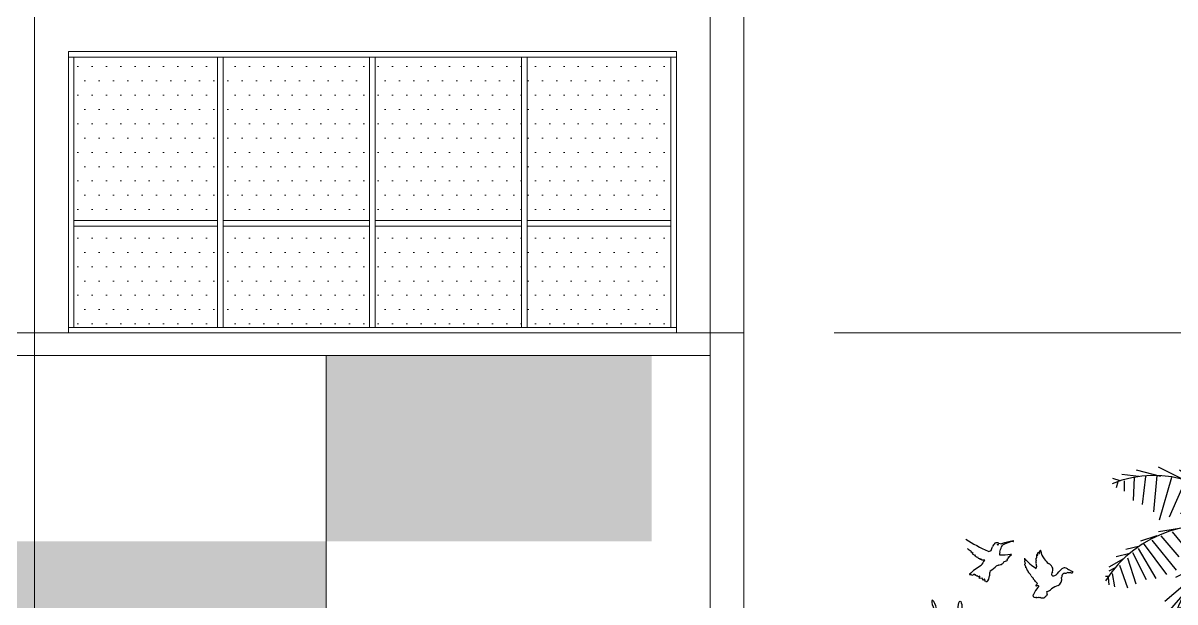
# Model space of a CAD drawing. Header units: millimetres. Extents: x 485872 to 486142, y -52344 to -52207.
# Drawn here: x 486029 to 486039.23, y -52333.27 to -52328.12 of the extents above; entities that cross this region are included whole.
import ezdxf

# ---------------------------------------------------------------- set-up
doc = ezdxf.new("R2010")
doc.units = ezdxf.units.MM
doc.header["$LTSCALE"] = 15
doc.linetypes.add('DASHDOTX2', pattern=[50.8, 25.4, -12.7, 0, -12.7])

# ---------------------------------------------------------------- blocks, each defined once
blk = doc.blocks.new('E39')
at = {"color": 97}
for p, q in [((36.5877, 15.5769), (36.5877, 15.5423)), ((36.6264, 15.5175), (36.638, 15.6067)), ((36.6496, 15.4977), (36.6728, 15.5968)), ((36.6882, 15.458), (36.7114, 15.572)), ((36.6032, 15.5274), (36.5104, 15.5323)), ((36.7153, 15.3985), (36.7424, 15.5224)), ((36.9241, 15.4084), (36.9434, 15.5224)), ((36.9743, 15.4431), (37.0014, 15.5323)), ((37.0168, 15.4679), (37.0323, 15.5224)), ((37.1251, 15.5125), (37.1367, 15.458)), ((37.2024, 15.5175), (37.2101, 15.5373)), ((36.4331, 15.4084), (36.3248, 15.463)), ((36.6689, 15.4729), (36.5375, 15.4977)), ((36.6998, 15.4332), (36.5529, 15.458)), ((36.7385, 15.349), (36.7733, 15.463)), ((36.8545, 15.3391), (36.8893, 15.4679)), ((37.0284, 15.463), (37.0826, 15.4084)), ((37.0594, 15.4828), (37.0942, 15.4332)), ((37.098, 15.4927), (37.1173, 15.4332)), ((36.1431, 15.3985), (36.1083, 15.4084)), ((36.2321, 15.4184), (36.1509, 15.4283)), ((36.263, 15.4184), (36.2475, 15.2845)), ((36.3171, 15.4233), (36.3016, 15.2498)), ((36.3867, 15.4134), (36.3287, 15.2102)), ((36.4524, 15.3985), (36.3751, 15.2251)), ((36.5491, 15.3638), (36.4254, 15.4481)), ((36.7269, 15.3737), (36.5916, 15.4332)), ((36.7578, 15.2994), (36.7849, 15.3985)), ((36.9627, 15.4332), (37.0555, 15.3936)), ((36.1315, 15.3936), (36.1238, 15.3638)), ((36.5027, 15.3787), (36.4292, 15.2399)), ((36.5761, 15.344), (36.4795, 15.2399)), ((36.6148, 15.3093), (36.5529, 15.3886)), ((36.6225, 15.3837), (36.7501, 15.2895)), ((36.8197, 15.2845), (36.8313, 15.3936)), ((36.8777, 15.3539), (36.982, 15.3391)), ((36.9086, 15.3936), (37.013, 15.3737)), ((36.9279, 15.2697), (37.0478, 15.344)), ((37.0516, 15.3093), (37.1251, 15.3589)), ((37.1251, 15.3291), (37.2604, 15.3787)), ((36.638, 15.2994), (36.5181, 15.2251)), ((36.8351, 15.3044), (36.9395, 15.3143)), ((37.0284, 15.2994), (37.1367, 15.2003)), ((37.0826, 15.3143), (37.1985, 15.1953)), ((37.1521, 15.3242), (37.2411, 15.2102)), ((37.214, 15.3291), (37.2759, 15.2102)), ((37.2604, 15.3291), (37.3261, 15.2201)), ((37.299, 15.3291), (37.357, 15.235)), ((37.3338, 15.3192), (37.3841, 15.2449)), ((37.3377, 15.3192), (37.3996, 15.3291)), ((37.388, 15.3093), (37.4421, 15.3093)), ((37.4498, 15.2945), (37.4807, 15.2895)), ((36.9627, 15.2796), (37.0903, 15.1904)), ((37.5349, 15.2399), (37.5426, 15.2152)), ((36.4911, 15.1854), (36.5491, 15.0962)), ((36.5336, 15.1854), (36.5761, 15.1012)), ((36.3171, 15.1359), (36.2398, 15.1111)), ((36.4254, 15.1705), (36.3248, 15.1557)), ((36.3364, 15.1359), (36.4215, 15.0367)), ((36.3906, 15.1557), (36.4717, 15.0566)), ((36.437, 15.1705), (36.522, 15.0714)), ((36.9743, 15.1408), (37.098, 15.1656)), ((37.0014, 15.1408), (37.0323, 14.9227)), ((37.0555, 15.1259), (37.0748, 14.8732)), ((37.098, 15.1259), (37.2604, 15.1656)), ((36.2359, 15.0863), (36.1702, 15.0714)), ((36.2282, 15.0764), (36.3132, 14.9327)), ((36.2514, 15.1012), (36.3635, 14.9525)), ((36.2939, 15.116), (36.4099, 14.9723)), ((37.1173, 15.1012), (37.1289, 14.8434)), ((37.156, 15.1012), (37.357, 15.116)), ((37.1715, 15.0913), (37.1792, 14.8137)), ((37.214, 15.0714), (37.2488, 14.7889)), ((36.1586, 15.0268), (36.089, 14.9872)), ((36.1895, 15.0516), (36.1238, 15.0367)), ((36.5684, 15.0169), (36.406, 14.9376)), ((36.5993, 15.0417), (36.6302, 14.8484)), ((36.8429, 15.0219), (36.7346, 14.8434)), ((37.2488, 15.0566), (37.4034, 15.0566)), ((37.2681, 15.0466), (37.299, 14.779)), ((37.3145, 15.0268), (37.4653, 14.9971)), ((37.3222, 15.0219), (37.357, 14.7542)), ((36.1161, 14.9822), (36.089, 14.9673)), ((36.5607, 15.002), (36.5955, 14.7939)), ((36.8661, 14.9921), (37.0323, 14.8732)), ((37.357, 14.9971), (37.5155, 14.9376)), ((37.3802, 14.9773), (37.388, 14.7542)), ((36.0852, 14.9426), (36.0736, 14.9426)), ((36.0852, 14.9376), (36.089, 14.9029)), ((36.1045, 14.9574), (36.1161, 14.893)), ((36.4833, 14.9178), (36.5568, 14.6799)), ((36.5181, 14.9525), (36.58, 14.7394)), ((36.8854, 14.9574), (36.754, 14.7344)), ((37.4189, 14.9574), (37.4266, 14.7542)), ((37.446, 14.9376), (37.5658, 14.8831)), ((37.4653, 14.9128), (37.4498, 14.7592)), ((36.4524, 14.8583), (36.522, 14.6799)), ((36.9241, 14.8682), (36.7849, 14.67)), ((36.9086, 14.9029), (37.071, 14.7939)), ((37.4923, 14.888), (37.4769, 14.7691)), ((37.4962, 14.888), (37.5658, 14.8583)), ((37.5078, 14.8732), (37.5078, 14.7741)), ((36.9395, 14.8335), (37.0864, 14.7245)), ((37.531, 14.8484), (37.5851, 14.8187)), ((37.5349, 14.8385), (37.5349, 14.784)), ((37.5542, 14.8187), (37.5619, 14.784)), ((37.5619, 14.8137), (37.5929, 14.7889)), ((36.955, 14.779), (36.8274, 14.6303)), ((36.9743, 14.6848), (36.8738, 14.5857)), ((36.9666, 14.7344), (37.0748, 14.67)), ((36.3751, 14.6551), (36.348, 14.6155)), ((36.379, 14.6353), (36.3983, 14.6056)), ((36.9859, 14.5213), (37.013, 14.5114))]:
    blk.add_line(p, q, dxfattribs=at)
at = {"color": 84}
for p, q in [((37.04, 15.4729), (37.0942, 15.5571)), ((37.098, 15.4977), (37.156, 15.5571)), ((37.156, 15.5125), (37.1637, 15.4828)), ((37.1637, 15.5125), (37.1947, 15.5522)), ((37.1792, 15.5175), (37.2063, 15.4977)), ((36.1625, 15.3985), (36.1625, 15.349)), ((36.2089, 15.4134), (36.205, 15.3044)), ((36.3364, 15.4184), (36.2205, 15.4481)), ((37.2333, 15.3341), (37.3686, 15.3589)), ((37.4073, 15.3044), (37.4266, 15.2399)), ((37.4537, 15.2895), (37.4769, 15.2152)), ((37.5001, 15.2697), (37.5078, 15.2201)), ((36.1779, 15.0318), (36.2166, 14.9079)), ((36.2011, 15.0566), (36.2668, 14.9277)), ((36.1393, 14.9971), (36.1779, 14.888)), ((36.4949, 14.9426), (36.3558, 14.8236)), ((36.4524, 14.8682), (36.3442, 14.7443)), ((36.4254, 14.7988), (36.4911, 14.67)), ((36.4176, 14.784), (36.348, 14.665)), ((36.406, 14.7542), (36.4756, 14.6303)), ((36.3906, 14.6997), (36.4408, 14.6105)), ((36.982, 14.6452), (37.0594, 14.6155)), ((36.9898, 14.6056), (36.9086, 14.551)), ((36.9898, 14.5808), (37.04, 14.5659)), ((36.982, 14.5461), (36.9395, 14.5312)), ((36.9859, 14.4965), (36.9588, 14.4965))]:
    blk.add_line(p, q, dxfattribs=at)
at = {"color": 99}
for p, q in [((36.6225, 15.344), (36.7076, 15.235)), ((36.6844, 15.2994), (36.7617, 15.2102)), ((36.7578, 15.235), (36.7965, 15.3143)), ((36.6728, 15.2598), (36.5761, 15.2201)), ((36.7965, 15.235), (36.8699, 15.2598)), ((36.8351, 15.2152), (36.9086, 15.2796)), ((36.8931, 15.2498), (37.0594, 15.1805)), ((36.5723, 15.1854), (36.6148, 15.116)), ((36.7114, 15.2152), (36.6302, 15.2052)), ((36.7308, 15.1904), (36.6998, 15.1854)), ((36.8197, 15.2003), (36.9047, 15.1755)), ((36.8506, 15.2201), (37.0091, 15.1606)), ((36.6109, 15.1755), (36.6457, 15.1259)), ((36.6573, 15.1705), (36.6805, 15.1309)), ((36.7694, 15.1259), (36.7385, 15.0764)), ((36.7694, 15.1259), (36.8699, 15.1061)), ((36.8622, 15.1458), (36.9009, 15.0863)), ((36.8854, 15.1507), (36.9472, 15.1705)), ((36.9009, 15.1458), (36.9472, 15.0318)), ((36.9472, 15.1408), (36.9936, 14.9773)), ((36.6534, 15.0863), (36.4563, 15.002)), ((36.7037, 15.121), (36.5645, 15.0913)), ((36.6457, 15.0813), (36.6573, 14.9178)), ((36.6844, 15.1111), (36.6902, 14.9952)), ((36.7192, 15.121), (36.7076, 15.0615)), ((36.7887, 15.1012), (36.7192, 15.012)), ((36.8119, 15.0714), (36.7269, 14.9426)), ((36.7965, 15.1012), (36.9125, 15.0516)), ((36.8235, 15.0615), (36.982, 14.9624))]:
    blk.add_line(p, q, dxfattribs=at)
at = {"color": 47}
for p, q in [((36.729, 15.0246), (36.7488, 14.454)), ((36.6905, 14.9944), (36.6601, 14.5534)), ((36.6601, 14.5534), (36.638, 12.976)), ((36.7821, 13.516), (36.8153, 12.4644)), ((36.8153, 12.4644), (36.8929, 11.8249)), ((36.6712, 12.0807), (36.7355, 11.6)), ((36.8929, 11.8249), (36.9652, 11.6))]:
    blk.add_line(p, q, dxfattribs=at)
at = {"color": 45}
for p, q in [((36.7488, 14.454), (36.7821, 13.516)), ((36.6561, 14.3962), (36.7528, 14.3486)), ((36.6561, 14.1674), (36.7602, 14.1198)), ((36.6487, 13.829), (36.7714, 13.686)), ((36.6487, 13.4048), (36.7862, 13.3762)), ((36.6449, 13.1617), (36.7937, 13.1188)), ((36.638, 12.976), (36.6712, 12.0807))]:
    blk.add_line(p, q, dxfattribs=at)
at = {"color": 49}
for p, q in [((36.6561, 14.3343), (36.7528, 14.2866)), ((36.6561, 14.1293), (36.7639, 14.0483)), ((36.6561, 14.0149), (36.7639, 14.0006)), ((36.6524, 13.8719), (36.7714, 13.7575)), ((36.6449, 13.6288), (36.7751, 13.5954)), ((36.6487, 13.5764), (36.7825, 13.5525)), ((36.6412, 13.2618), (36.79, 13.2046)), ((36.6449, 13.2093), (36.7937, 13.1617))]:
    blk.add_line(p, q, dxfattribs=at)
at = {"color": 97}
for centre, radius, start, end in [((36.3692, 15.2123), 0.3943, 350.285, 64.1123), ((37.2496, 15.0147), 0.5079, 91.4032, 163.882), ((36.303, 14.9052), 0.518, 27.6712, 112.5305), ((37.2115, 14.6902), 0.6438, 56.1927, 134.3213), ((36.5525, 14.618), 0.5677, 68.3831, 147.5322), ((37.0256, 14.5512), 0.655, 113.7592, 177.4133), ((36.8543, 14.2377), 0.9128, 35.9878, 95.8227), ((36.0817, 14.5418), 0.9062, 356.1943, 41.3785)]:
    blk.add_arc(centre, radius, start, end, dxfattribs=at)
blk = doc.blocks.new('m4')
at = {"color": 60, "extrusion": (0, 0, -1)}
blk.add_ellipse((1153027.7, 194071.54), major_axis=(-1.83, 4.63), ratio=0.208689, dxfattribs=at)
at = {"color": 60}
blk.add_ellipse((1153046.61, 194071.19), major_axis=(0, 4.28), ratio=0.308968, dxfattribs=at)

msp = doc.modelspace()

# ---------------------------------------------------------------- hatches: boundary and pattern name
at = {"linetype": 'Continuous', "lineweight": 13}
h = msp.add_hatch(dxfattribs=at)
h.set_pattern_fill('DOTS', color=153, scale=0.08)
h.set_pattern_definition([(0, (485420.08053, -52290.53726), (0.0635, 0.127), [0, -0.127])])
h.paths.add_polyline_path([(486033.481, -52329.927), (486034.756, -52329.927), (486034.756, -52330.827), (486033.481, -52330.827)])
h.paths.add_polyline_path([(486029.456, -52329.927), (486030.731, -52329.927), (486030.731, -52330.827), (486029.456, -52330.827)])
h.paths.add_polyline_path([(486030.781, -52329.927), (486032.081, -52329.927), (486032.081, -52330.827), (486030.781, -52330.827)])
h.paths.add_polyline_path([(486032.131, -52329.927), (486033.431, -52329.927), (486033.431, -52330.827), (486032.131, -52330.827)])
h.paths.add_polyline_path([(486030.781, -52328.427), (486032.081, -52328.427), (486032.081, -52329.877), (486030.781, -52329.877)])
h.paths.add_polyline_path([(486033.481, -52328.427), (486034.756, -52328.427), (486034.756, -52329.877), (486033.481, -52329.877)])
h.paths.add_polyline_path([(486032.131, -52328.427), (486033.431, -52328.427), (486033.431, -52329.877), (486032.131, -52329.877)])
h.paths.add_polyline_path([(486029.456, -52328.427), (486030.731, -52328.427), (486030.731, -52329.877), (486029.456, -52329.877)])
h = msp.add_hatch(dxfattribs=at)
h.set_pattern_fill('ANGLE', color=143, scale=0.001)
h.set_pattern_definition([(0, (485507.6611254, -52319.23664), (0, 0.006985), [0.00508, -0.001905]), (90, (485507.6611254, -52319.23664), (-0.006985, 4e-19), [0.00508, -0.001905])])
h.paths.add_polyline_path([(486031.696, -52331.077), (486034.586, -52331.077), (486034.586, -52332.727), (486031.696, -52332.727)])
h.paths.add_polyline_path([(486028.806, -52332.727), (486031.696, -52332.727), (486031.696, -52334.377), (486028.806, -52334.377)])

# ---------------------------------------------------------------- linework, layer by layer
for p, q in [((486035.406, -52331.097), (486035.406, -52295.877)), ((486035.406, -52330.877), (486035.406, -52327.577)), ((486029.406, -52330.877), (486029.406, -52328.377)), ((486034.806, -52328.377), (486029.406, -52328.377)), ((486034.806, -52330.877), (486034.806, -52328.377)), ((486034.806, -52328.427), (486029.406, -52328.427)), ((486029.456, -52330.827), (486029.456, -52328.427)), ((486030.731, -52330.827), (486030.731, -52328.427)), ((486030.781, -52330.827), (486030.781, -52328.427)), ((486032.081, -52330.827), (486032.081, -52328.427)), ((486032.131, -52330.827), (486032.131, -52328.427)), ((486033.431, -52330.827), (486033.431, -52328.427)), ((486033.481, -52330.827), (486033.481, -52328.427)), ((486034.756, -52330.827), (486034.756, -52328.427)), ((486030.731, -52329.877), (486029.456, -52329.877)), ((486030.731, -52329.927), (486029.456, -52329.927)), ((486032.081, -52329.877), (486030.781, -52329.877)), ((486032.081, -52329.927), (486030.781, -52329.927)), ((486033.431, -52329.877), (486032.131, -52329.877)), ((486033.431, -52329.927), (486032.131, -52329.927)), ((486034.756, -52329.877), (486033.481, -52329.877)), ((486034.756, -52329.927), (486033.481, -52329.927)), ((486034.806, -52330.827), (486029.406, -52330.827)), ((486035.406, -52334.377), (486035.406, -52331.097))]:
    msp.add_line(p, q, dxfattribs=at)
at = {"color": 6, "linetype": 'DASHDOTX2', "lineweight": 13}
for p, q in [((486029.106, -52306.377), (486029.106, -52331.077)), ((486035.106, -52306.377), (486035.106, -52331.077)), ((486029.106, -52330.877), (486029.106, -52342.377)), ((486035.106, -52330.877), (486035.106, -52342.377))]:
    msp.add_line(p, q, dxfattribs=at)
for p, q in [((486037.441, -52332.837), (486037.421, -52332.821)), ((486037.47, -52332.87), (486037.467, -52332.863)), ((486037.485, -52332.873), (486037.47, -52332.87)), ((486037.485, -52332.877), (486037.485, -52332.873)), ((486037.504, -52332.89), (486037.504, -52332.882)), ((486037.518, -52332.89), (486037.504, -52332.89)), ((486037.518, -52332.896), (486037.518, -52332.89)), ((486037.544, -52332.895), (486037.518, -52332.896)), ((486037.709, -52332.923), (486037.701, -52332.926)), ((486037.714, -52332.911), (486037.709, -52332.923)), ((486037.729, -52332.908), (486037.714, -52332.911)), ((486037.731, -52332.901), (486037.729, -52332.908)), ((486037.742, -52332.887), (486037.743, -52332.899)), ((486037.766, -52332.854), (486037.77, -52332.859)), ((486038.007, -52332.875), (486038.007, -52332.846)), ((486037.46, -52333.029), (486037.447, -52333.021)), ((486037.654, -52332.945), (486037.651, -52332.942)), ((486037.66, -52332.942), (486037.654, -52332.945)), ((486037.664, -52332.943), (486037.66, -52332.942)), ((486037.667, -52332.939), (486037.664, -52332.943)), ((486037.671, -52332.941), (486037.667, -52332.939)), ((486037.672, -52332.936), (486037.671, -52332.941)), ((486037.676, -52332.939), (486037.672, -52332.936)), ((486037.681, -52332.937), (486037.676, -52332.939)), ((486037.686, -52332.937), (486037.681, -52332.937)), ((486037.689, -52332.933), (486037.686, -52332.937)), ((486037.918, -52332.976), (486037.919, -52332.974)), ((486037.474, -52333.037), (486037.467, -52333.031)), ((486037.481, -52333.034), (486037.474, -52333.037)), ((486037.489, -52333.044), (486037.481, -52333.034)), ((486037.5, -52333.039), (486037.489, -52333.044)), ((486037.498, -52333.059), (486037.5, -52333.039)), ((486037.523, -52333.057), (486037.498, -52333.059)), ((486037.524, -52333.064), (486037.523, -52333.057)), ((486037.543, -52333.063), (486037.533, -52333.072)), ((486037.551, -52333.088), (486037.543, -52333.063)), ((486037.557, -52333.084), (486037.551, -52333.088)), ((486037.561, -52333.092), (486037.557, -52333.084)), ((486038.001, -52333.091), (486038, -52333.09)), ((486038.002, -52333.091), (486038.001, -52333.091)), ((486037.974, -52333.215), (486037.979, -52333.202)), ((486038.097, -52333.21), (486038.092, -52333.214)), ((486038.1, -52333.2), (486038.097, -52333.21))]:
    msp.add_line(p, q)
at = {"linetype": 'Continuous', "lineweight": 9}
msp.add_lwpolyline([(486035.106, -52331.077), (486023.026, -52331.077), (486023.026, -52330.877), (486035.406, -52330.877)], dxfattribs=at)
msp.add_lwpolyline([(486035.106, -52331.077), (486023.026, -52331.077), (486023.026, -52330.877), (486035.406, -52330.877)], dxfattribs=at)
at = {"linetype": 'Continuous', "lineweight": 13}
msp.add_lwpolyline([(486041.064, -52330.877), (486036.206, -52330.877)], dxfattribs=at)
msp.add_lwpolyline([(486041.064, -52330.877), (486036.206, -52330.877)], dxfattribs=at)
at = {"color": 143, "linetype": 'Continuous', "lineweight": 13}
msp.add_lwpolyline([(486031.696, -52331.077), (486031.696, -52334.377)], dxfattribs=at)
msp.add_circle((486037.661, -52332.758), 0.00347)
for centre, radius, start, end in [((486038.298, -52331.232), 1.742, 238.0436, 245.4431), ((486037.499, -52332.671), 0.162, 228.1192, 242.9072), ((486037.415, -52332.812), 0.0113, 304.668, 341.5474), ((486037.582, -52332.793), 0.0242, 250.6934, 319.5315), ((486037.516, -52332.758), 0.0983, 329.2225, 349.3558), ((486037.684, -52332.802), 0.0757, 131.8188, 160.1451), ((486037.653, -52332.78), 0.0393, 66.9561, 120.0453), ((486037.912, -52331.707), 1.065, 256.7721, 258.19), ((486036.404, -52332.4), 1.343, 341.5137, 343.6542), ((486037.727, -52332.789), 0.0363, 132.6568, 162.3584), ((486037.863, -52333.222), 0.501, 97.4568, 109.6629), ((486037.833, -52332.985), 0.258, 97.5938, 120.2706), ((486037.798, -52332.727), 0.00253, 278.0901, 98.1842), ((486038.022, -52332.83), 0.00531, 97.0553, 172.8925), ((486038.019, -52332.833), 0.0082, 0.4018, 72.5865), ((486037.962, -52332.811), 0.0718, 341.3473, 356.7903), ((486038.038, -52332.815), 0.00473, 13.0787, 187.1744), ((486038.201, -52332.789), 0.16, 189.0087, 215.8097), ((486037.438, -52332.837), 0.00364, 11.2652, 258.6882), ((486037.48, -52332.777), 0.0773, 236.0822, 248.6641), ((486037.48, -52332.835), 0.0311, 206.9813, 245.8595), ((486037.499, -52332.859), 0.0228, 232.2582, 281.7729), ((486037.681, -52333.016), 0.183, 138.6227, 156.7205), ((486037.757, -52332.842), 0.0809, 168.2844, 184.5574), ((486037.693, -52332.34), 0.509, 268.1592, 279.2976), ((486037.693, -52332.926), 0.00762, 284.4476, 358.1873), ((486037.728, -52332.853), 0.0484, 273.7052, 287.5172), ((486037.743, -52332.875), 0.012, 266.5859, 298.4523), ((486037.746, -52332.875), 0.01, 282.2965, 357.1848), ((486037.758, -52332.871), 0.00493, 124.0175, 245.5167), ((486037.756, -52332.851), 0.0159, 269.2418, 332.6445), ((486037.769, -52332.848), 0.0062, 241.6044, 335.2379), ((486037.777, -52332.847), 0.00466, 246.8873, 113.1102), ((486037.896, -52332.897), 0.00816, 268.1734, 312.9139), ((486038.047, -52332.869), 0.155, 193.5118, 202.2727), ((486037.924, -52332.888), 0.0266, 160.4597, 213.0142), ((486037.918, -52332.954), 0.0302, 119.9383, 133.7563), ((486038.225, -52332.607), 0.425, 219.8901, 238.2125), ((486038.009, -52332.91), 0.0118, 122.5885, 236.6515), ((486038.007, -52332.927), 0.00815, 130.2776, 217.694), ((486038.003, -52332.876), 0.00239, 70.9077, 208.568), ((486037.289, -52332.892), 0.712, 359.5994, 1.1702), ((486038.002, -52332.898), 0.00212, 282.8799, 109.5594), ((486038.005, -52332.874), 0.00153, 163.3002, 338.6054), ((486038.009, -52332.849), 0.00384, 347.9187, 119.1279), ((486038.014, -52332.85), 0.00157, 179.5612, 330.3215), ((486037.829, -52332.825), 0.188, 352.2035, 358.7137), ((486038.029, -52332.834), 0.00159, 143.4969, 329.0897), ((486038.233, -52332.77), 0.197, 214.91, 231.8899), ((486038.07, -52332.999), 0.0853, 29.8931, 60.8034), ((486037.745, -52333.369), 0.484, 118.5432, 134.0214), ((486037.415, -52333.018), 0.00754, 198.601, 341.3989), ((486037.435, -52333.014), 0.0139, 208.9807, 331.0194), ((486037.463, -52333.03), 0.00364, 348.7424, 168.656), ((486037.726, -52333.035), 0.14, 161.6082, 179.452), ((486037.474, -52332.791), 0.233, 300.6473, 319.3342), ((486037.692, -52332.931), 0.00347, 214.5461, 325.4532), ((486037.909, -52332.929), 0.0117, 192.8287, 223.3537), ((486038.048, -52332.844), 0.175, 212.4229, 217.8129), ((486037.909, -52332.952), 0.00182, 233.0938, 53.1389), ((486037.95, -52332.956), 0.042, 176.7766, 188.207), ((486037.905, -52332.975), 0.0136, 5.4905, 77.1713), ((486037.921, -52332.978), 0.0037, 134.8411, 239.4166), ((486037.961, -52332.95), 0.0525, 216.9655, 230.7418), ((486037.929, -52332.994), 0.00317, 107.4849, 229.8707), ((486037.933, -52332.993), 0.00699, 201.8305, 264.4778), ((486037.931, -52333.005), 0.00527, 335.1747, 73.3089), ((486037.855, -52333.089), 0.115, 34.1797, 45.2369), ((486037.942, -52333.036), 0.0141, 358.5871, 55.9597), ((486037.988, -52332.943), 0.0171, 354.3098, 40.8226), ((486037.993, -52332.959), 0.0125, 312.8078, 25.667), ((486038.013, -52332.95), 0.00947, 145.5238, 202.8771), ((486038.235, -52333.037), 0.0978, 156.4033, 169.8543), ((486038.151, -52333.022), 0.0123, 169.0944, 209.0959), ((486038.155, -52333.016), 0.0194, 219.654, 273.9831), ((486038.109, -52332.979), 0.0412, 332.4469, 33.0548), ((486038.156, -52332.997), 0.0377, 271.2393, 307.1584), ((486036.673, -52331.59), 2.081, 316.3228, 318.3497), ((486038.255, -52333.004), 0.0403, 88.0378, 131.2406), ((486038.306, -52333.055), 0.0785, 152.882, 176.7926), ((486038.269, -52333.073), 0.063, 104.3373, 120.5886), ((486038.252, -52332.952), 0.0605, 271.1829, 296.2681), ((486038.255, -52333.004), 0.0402, 51.6323, 87.8313), ((486038.071, -52335.316), 2.319, 83.8741, 84.8737), ((486038.388, -52332.816), 0.19, 235.0952, 241.2147), ((486038.563, -52332.46), 0.587, 242.9957, 246.1375), ((486038.319, -52333.006), 0.00411, 261.8, 21.9745), ((486038.324, -52333), 0.00414, 255.778, 64.5996), ((486037.532, -52333.064), 0.00787, 184.2891, 280.6187), ((486037.51, -52333.036), 0.076, 312.0882, 1.6498), ((486038.06, -52332.951), 0.134, 219.4945, 230.08), ((486037.969, -52333.063), 0.00999, 357.9109, 65.3398), ((486037.81, -52333.22), 0.23, 34.1189, 42.7083), ((486038.003, -52333.12), 0.00454, 126.8922, 306.8842), ((486037.933, -52333.05), 0.0946, 314.9941, 323.4328), ((486037.997, -52333.103), 0.0128, 27.0634, 73.8219), ((486038.014, -52333.15), 0.028, 71.4617, 108.5379), ((486038.008, -52333.102), 0.00448, 285.483, 79.2908), ((486038.019, -52333.128), 0.00572, 280.0135, 46.9594), ((486038.275, -52333.348), 0.24, 108.9312, 124.6054), ((486038.161, -52333.064), 0.0681, 302.1119, 11.1261), ((486037.986, -52333.211), 0.0133, 196.3764, 255.2381), ((486038.253, -52333.322), 0.3, 141.0307, 156.3276), ((486037.99, -52333.212), 0.0142, 242.3631, 306.0034), ((486038.005, -52333.22), 0.0081, 204.9968, 322.9965), ((486038.017, -52333.224), 0.00524, 188.9566, 342.8765), ((486038.029, -52333.217), 0.0114, 230.6113, 312.1843), ((486038.057, -52333.197), 0.0347, 235.0441, 307), ((486038.052, -52333.172), 0.0577, 296.0847, 313.2621), ((486038.066, -52333.073), 0.106, 287.1575, 313.259), ((486038.025, -52333.196), 0.0754, 356.986, 16.2515)]:
    msp.add_arc(centre, radius, start, end)

# ---------------------------------------------------------------- block references
at = {"lineweight": 5, "xscale": 1.867160084307194, "yscale": 1.867160084307194, "zscale": 1.867160084307194}
msp.add_blockref('E39', (485971.263, -52360.941), dxfattribs=at)
at = {"xscale": 0.012, "yscale": 0.012, "zscale": 0.012}
msp.add_blockref('m4', (472200.766, -54662.165), dxfattribs=at)

doc.saveas('drawing.dxf')
